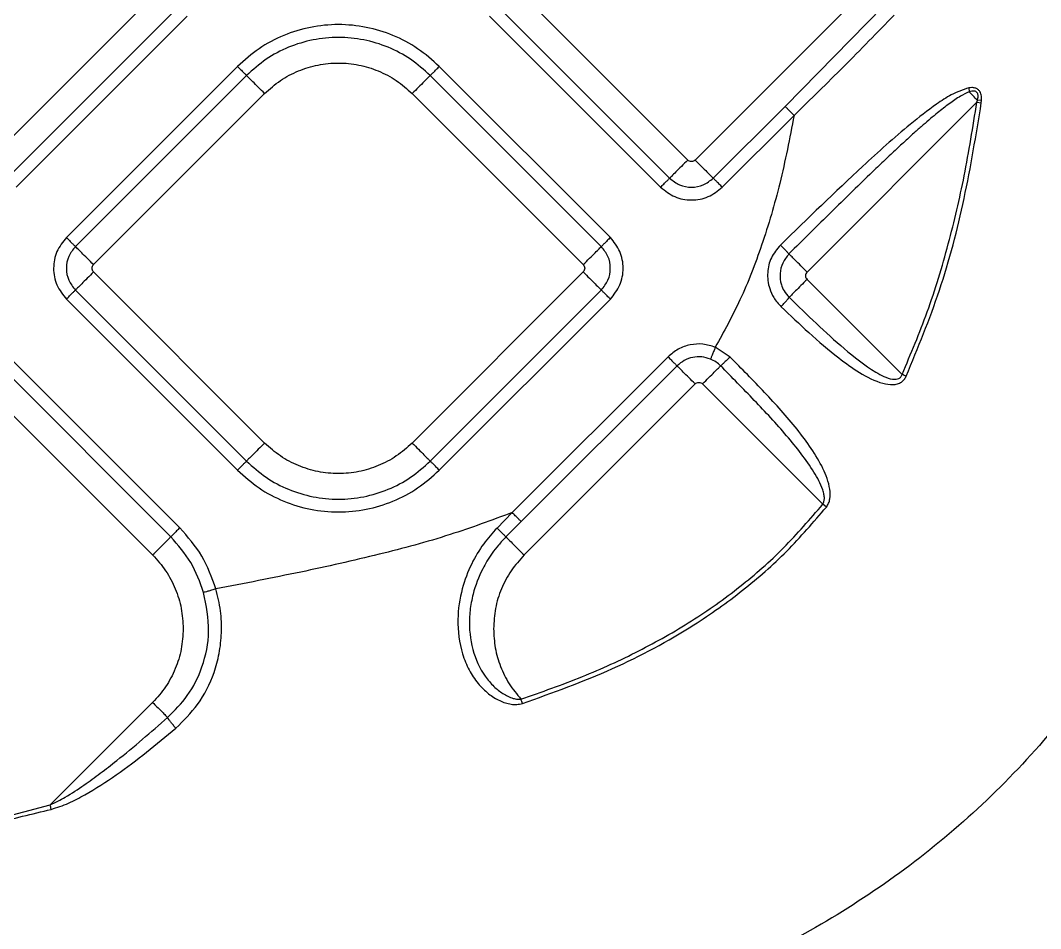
# Model space of a CAD drawing. Extents: x 939 to 1039, y 781 to 934.
# Drawn here: x 1003.182 to 1007.111, y 838.747 to 842.245 of the extents above; entities that cross this region are included whole.
import ezdxf

# ---------------------------------------------------------------- set-up
doc = ezdxf.new("R2010")
doc.units = 0
doc.header["$MEASUREMENT"] = 0
doc.layers.add('1', color=4, linetype='Continuous')

# ---------------------------------------------------------------- blocks, each defined once
blk = doc.blocks.new('Envoy')
at = {"layer": '1', "color": 3, "linetype": 'Continuous', "lineweight": 25}
for p, q in [((65.0664, 43.1914), (64.4076, 42.5326)), ((67.0988, 42.5325), (66.4399, 43.1914)), ((67.7859, 43.1914), (67.127, 42.5325)), ((64.4773, 42.4628), (65.1361, 43.1217)), ((66.3702, 43.1216), (67.029, 42.4628)), ((67.4734, 42.7395), (67.8522, 43.125)), ((64.5122, 42.428), (65.171, 43.0868)), ((66.3354, 43.0868), (66.9942, 42.428)), ((65.3645, 42.8933), (64.7057, 42.2345)), ((66.8006, 42.2345), (66.1418, 42.8933)), ((65.3994, 42.8584), (64.7406, 42.1996)), ((66.7658, 42.1996), (66.107, 42.8584)), ((64.8103, 42.1298), (65.4691, 42.7887)), ((66.0372, 42.7887), (66.6961, 42.1298)), ((68.1806, 42.8106), (68.182, 42.7952)), ((68.2119, 42.755), (67.5582, 42.1013)), ((68.2119, 42.755), (68.2143, 42.763)), ((68.2119, 42.755), (68.2293, 42.7525)), ((68.2303, 42.7619), (68.2143, 42.763)), ((68.2293, 42.7525), (68.2303, 42.7619)), ((67.1968, 42.4628), (67.4734, 42.7395)), ((67.2317, 42.428), (67.5083, 42.7046)), ((65.4691, 41.4427), (64.8103, 42.1016)), ((66.6961, 42.1016), (66.0372, 41.4427)), ((67.5582, 42.0731), (67.9242, 41.7071)), ((64.7406, 42.0318), (65.3994, 41.373)), ((66.107, 41.373), (66.7658, 42.0318)), ((64.7057, 41.997), (65.3645, 41.3382)), ((66.1418, 41.3382), (66.8006, 41.997)), ((67.2615, 41.7739), (67.2047, 41.8116)), ((65.1425, 41.1161), (64.4837, 41.7749)), ((67.0227, 41.7749), (66.4225, 41.1747)), ((65.1076, 41.0812), (64.4488, 41.7401)), ((67.0576, 41.7401), (66.4573, 41.1399)), ((64.379, 41.6703), (65.0379, 41.0115)), ((66.4684, 41.0115), (67.1273, 41.6704)), ((67.1556, 41.6704), (67.6189, 41.207)), ((67.6326, 41.1959), (67.6189, 41.207)), ((66.4225, 41.1747), (66.3642, 41.1153)), ((66.4573, 41.1399), (66.3987, 41.0812)), ((65.0379, 40.4434), (64.6433, 40.0488)), ((64.2033, 39.932), (64.6433, 40.0488))]:
    blk.add_line(p, q, dxfattribs=at)
for points, knots in [([(69.5436, 44.1936), (69.5412, 44.0632), (69.5364, 43.7971), (69.5192, 43.3916), (69.4872, 42.9737), (69.4332, 42.5463), (69.3555, 42.1374), (69.2533, 41.7511), (69.1285, 41.3913), (68.9715, 41.0396), (68.78, 40.7019), (68.5527, 40.3851), (68.2906, 40.0959), (67.9972, 39.84), (67.6783, 39.6208), (67.3414, 39.4393), (66.9952, 39.2931), (66.6476, 39.1771), (66.2837, 39.0796), (65.91, 38.9976), (65.5328, 38.9242), (65.1795, 38.8547), (64.8515, 38.7834), (64.6445, 38.7239), (64.545, 38.6952)], [0, 0, 0, 0, 0.0462551, 0.0943403, 0.1439009, 0.1948629, 0.2470733, 0.2914326, 0.3364306, 0.3819314, 0.4277941, 0.4738694, 0.520022, 0.5661172, 0.6119855, 0.6573836, 0.7019699, 0.7454071, 0.7874131, 0.8355949, 0.8810639, 0.9236626, 0.9632874, 1, 1, 1, 1]), ([(67.5083, 42.7046), (67.572, 42.7668), (67.7024, 42.8942), (67.8289, 43.0245), (67.8936, 43.0911)], [0, 0, 0, 0, 0.4884848, 1, 1, 1, 1]), ([(66.1418, 42.8933), (66.1149, 42.9173), (66.0612, 42.9652), (65.9647, 43.0155), (65.8611, 43.0472), (65.7532, 43.0578), (65.6452, 43.0472), (65.5417, 43.0155), (65.4452, 42.9652), (65.3914, 42.9173), (65.3645, 42.8933)], [0, 0, 0, 0, 0.125, 0.249999, 0.375, 0.499999, 0.625, 0.749999, 0.875, 1, 1, 1, 1]), ([(66.107, 42.8584), (66.0825, 42.8802), (66.0336, 42.9239), (65.9457, 42.9697), (65.8515, 42.9985), (65.7532, 43.0081), (65.6549, 42.9985), (65.5606, 42.9697), (65.4728, 42.9239), (65.4239, 42.8802), (65.3994, 42.8584)], [0, 0, 0, 0, 0.125, 0.25, 0.375, 0.5, 0.625, 0.75, 0.875001, 1, 1, 1, 1]), ([(65.4691, 42.7887), (65.4888, 42.8062), (65.5281, 42.8413), (65.5986, 42.878), (65.6743, 42.9012), (65.7532, 42.9089), (65.8321, 42.9012), (65.9078, 42.878), (65.9783, 42.8413), (66.0176, 42.8062), (66.0372, 42.7887)], [0, 0, 0, 0, 0.125, 0.250001, 0.374999, 0.5, 0.624999, 0.75, 0.874999, 1, 1, 1, 1]), ([(65.3645, 42.8933), (65.3687, 42.8891), (65.3769, 42.8808), (65.3878, 42.87), (65.3961, 42.8617), (65.3983, 42.8595), (65.3994, 42.8584)], [0, 0, 0, 0, 0.250015, 0.500003, 0.750002, 1, 1, 1, 1]), ([(66.107, 42.8584), (66.1081, 42.8595), (66.1103, 42.8617), (66.1186, 42.87), (66.1294, 42.8808), (66.1377, 42.8891), (66.1418, 42.8933)], [0, 0, 0, 0, 0.250001, 0.500003, 0.749994, 1, 1, 1, 1]), ([(65.4691, 42.7887), (65.4608, 42.797), (65.4443, 42.8135), (65.4226, 42.8352), (65.406, 42.8518), (65.4016, 42.8562), (65.3994, 42.8584)], [0, 0, 0, 0, 0.2499978, 0.4999958, 0.7499915, 1, 1, 1, 1]), ([(66.107, 42.8584), (66.1048, 42.8562), (66.1003, 42.8518), (66.0837, 42.8352), (66.0621, 42.8135), (66.0455, 42.797), (66.0372, 42.7887)], [0, 0, 0, 0, 0.2500109, 0.5000033, 0.7500018, 1, 1, 1, 1]), ([(68.1806, 42.8106), (68.1579, 42.8027), (68.1144, 42.7875), (68.0401, 42.737), (67.9249, 42.6478), (67.7244, 42.4663), (67.5606, 42.3073), (67.4555, 42.2053)], [0, 0, 0, 0, 0.07812, 0.149704, 0.28556, 0.54107, 1, 1, 1, 1]), ([(68.182, 42.7952), (68.1709, 42.79), (68.1442, 42.7775), (68.1044, 42.7488), (68.0664, 42.7194), (68.0331, 42.6917), (68.0046, 42.6672), (67.9714, 42.6379), (67.9335, 42.6036), (67.8908, 42.5639), (67.8457, 42.5214), (67.7657, 42.4447), (67.6462, 42.3277), (67.5431, 42.2252), (67.4886, 42.171)], [0, 0, 0, 0, 0.040095, 0.0962014, 0.1580126, 0.1952274, 0.2354915, 0.2788164, 0.3373103, 0.3995998, 0.4656984, 0.5356159, 0.7544536, 1, 1, 1, 1]), ([(68.2303, 42.7619), (68.2305, 42.7677), (68.2308, 42.7766), (68.2281, 42.7884), (68.2239, 42.7975), (68.2162, 42.8056), (68.2052, 42.8106), (68.1928, 42.8122), (68.1846, 42.8111), (68.1806, 42.8106)], [0, 0, 0, 0, 0.199517, 0.305114, 0.419588, 0.550403, 0.69835, 0.852138, 1, 1, 1, 1]), ([(68.2143, 42.763), (68.2155, 42.7683), (68.2173, 42.7756), (68.2166, 42.785), (68.215, 42.79), (68.2124, 42.7936), (68.2094, 42.7959), (68.2057, 42.7976), (68.2001, 42.7986), (68.1919, 42.7982), (68.1856, 42.7963), (68.182, 42.7952)], [0, 0, 0, 0, 0.247823, 0.345776, 0.431939, 0.490736, 0.549973, 0.613403, 0.684332, 0.825592, 1, 1, 1, 1]), ([(68.2143, 42.763), (68.2086, 42.7686), (68.1973, 42.7799), (68.1871, 42.7901), (68.182, 42.7952)], [0, 0, 0, 0, 0.50001, 1, 1, 1, 1]), ([(67.9242, 41.7071), (67.9579, 41.7867), (68.0273, 41.9507), (68.1044, 42.2074), (68.1679, 42.4771), (68.1969, 42.6603), (68.2119, 42.755)], [0, 0, 0, 0, 0.237757, 0.489671, 0.736417, 1, 1, 1, 1]), ([(67.9402, 41.6998), (67.9852, 41.8094), (68.0766, 42.0317), (68.1691, 42.3859), (68.2091, 42.6294), (68.2293, 42.7525)], [0, 0, 0, 0, 0.32416, 0.658224, 1, 1, 1, 1]), ([(67.4734, 42.7395), (67.4745, 42.7384), (67.4768, 42.7362), (67.4851, 42.7279), (67.4959, 42.717), (67.5042, 42.7088), (67.5083, 42.7046)], [0, 0, 0, 0, 0.2500005, 0.4999959, 0.7499944, 1, 1, 1, 1]), ([(67.5083, 42.7046), (67.4913, 42.617), (67.4585, 42.4482), (67.3883, 42.2106), (67.3074, 41.9981), (67.2378, 41.8717), (67.2047, 41.8116)], [0, 0, 0, 0, 0.282276, 0.543911, 0.783184, 1, 1, 1, 1]), ([(67.0988, 42.5325), (67.0905, 42.5243), (67.0739, 42.5077), (67.0523, 42.486), (67.0357, 42.4695), (67.0313, 42.465), (67.029, 42.4628)], [0, 0, 0, 0, 0.249998, 0.499997, 0.749989, 1, 1, 1, 1]), ([(67.127, 42.5325), (67.125, 42.5309), (67.1208, 42.5276), (67.1129, 42.5262), (67.105, 42.5276), (67.1008, 42.5309), (67.0988, 42.5325)], [0, 0, 0, 0, 0.2502319, 0.4999816, 0.7497681, 1, 1, 1, 1]), ([(67.127, 42.5325), (67.1353, 42.5243), (67.1519, 42.5077), (67.1735, 42.486), (67.1901, 42.4695), (67.1946, 42.465), (67.1968, 42.4628)], [0, 0, 0, 0, 0.249998, 0.499996, 0.749991, 1, 1, 1, 1]), ([(66.9942, 42.428), (66.9983, 42.4321), (67.0066, 42.4404), (67.0174, 42.4512), (67.0257, 42.4595), (67.0279, 42.4617), (67.029, 42.4628)], [0, 0, 0, 0, 0.25001, 0.499997, 0.750002, 1, 1, 1, 1]), ([(67.029, 42.4628), (67.0413, 42.4531), (67.0658, 42.4338), (67.1129, 42.4252), (67.16, 42.4338), (67.1845, 42.4531), (67.1968, 42.4628)], [0, 0, 0, 0, 0.249861, 0.499985, 0.750127, 1, 1, 1, 1]), ([(67.2317, 42.428), (67.2275, 42.4321), (67.2192, 42.4404), (67.2084, 42.4512), (67.2001, 42.4595), (67.1979, 42.4617), (67.1968, 42.4628)], [0, 0, 0, 0, 0.249999, 0.499998, 0.749997, 1, 1, 1, 1]), ([(66.9942, 42.428), (67.0115, 42.4142), (67.0463, 42.3868), (67.1129, 42.3748), (67.1796, 42.3868), (67.2143, 42.4142), (67.2317, 42.428)], [0, 0, 0, 0, 0.2500694, 0.499984, 0.7499288, 1, 1, 1, 1]), ([(64.7057, 42.2345), (64.692, 42.2171), (64.6646, 42.1824), (64.6525, 42.1157), (64.6645, 42.0491), (64.692, 42.0143), (64.7057, 41.997)], [0, 0, 0, 0, 0.2500667, 0.4999834, 0.7499299, 1, 1, 1, 1]), ([(64.7057, 42.2345), (64.7099, 42.2303), (64.7181, 42.222), (64.7289, 42.2112), (64.7372, 42.2029), (64.7395, 42.2007), (64.7406, 42.1996)], [0, 0, 0, 0, 0.250007, 0.499999, 0.750003, 1, 1, 1, 1]), ([(64.7406, 42.1996), (64.7309, 42.1873), (64.7115, 42.1628), (64.703, 42.1157), (64.7115, 42.0687), (64.7309, 42.0441), (64.7406, 42.0318)], [0, 0, 0, 0, 0.249859, 0.499985, 0.750123, 1, 1, 1, 1]), ([(64.8103, 42.1298), (64.802, 42.1381), (64.7854, 42.1547), (64.7638, 42.1763), (64.7472, 42.1929), (64.7428, 42.1974), (64.7406, 42.1996)], [0, 0, 0, 0, 0.250003, 0.5, 0.74999, 1, 1, 1, 1]), ([(66.6961, 42.1298), (66.7044, 42.1381), (66.7209, 42.1547), (66.7426, 42.1763), (66.7592, 42.1929), (66.7636, 42.1974), (66.7658, 42.1996)], [0, 0, 0, 0, 0.2499975, 0.4999953, 0.7499898, 1, 1, 1, 1]), ([(66.8006, 42.2345), (66.7965, 42.2303), (66.7882, 42.222), (66.7774, 42.2112), (66.7691, 42.2029), (66.7669, 42.2007), (66.7658, 42.1996)], [0, 0, 0, 0, 0.250007, 0.499999, 0.750003, 1, 1, 1, 1]), ([(66.7658, 42.0318), (66.7755, 42.0441), (66.7948, 42.0686), (66.8034, 42.1157), (66.7948, 42.1628), (66.7755, 42.1873), (66.7658, 42.1996)], [0, 0, 0, 0, 0.249861, 0.499986, 0.750126, 1, 1, 1, 1]), ([(66.8006, 41.997), (66.8144, 42.0143), (66.8418, 42.0491), (66.8539, 42.1157), (66.8418, 42.1824), (66.8144, 42.2171), (66.8006, 42.2345)], [0, 0, 0, 0, 0.2500658, 0.4999824, 0.7499289, 1, 1, 1, 1]), ([(67.4555, 42.2053), (67.4425, 42.1895), (67.4172, 42.1587), (67.4027, 42.0981), (67.4095, 42.0449), (67.4293, 41.9998), (67.4478, 41.9791), (67.458, 41.9677)], [0, 0, 0, 0, 0.229358, 0.447889, 0.685701, 0.826862, 1, 1, 1, 1]), ([(67.4555, 42.2053), (67.4594, 42.2012), (67.4674, 42.1932), (67.4777, 42.1826), (67.4855, 42.1744), (67.4876, 42.1721), (67.4886, 42.171)], [0, 0, 0, 0, 0.2499928, 0.4999973, 0.7500143, 1, 1, 1, 1]), ([(67.4886, 42.171), (67.4796, 42.1598), (67.462, 42.1379), (67.4516, 42.0953), (67.456, 42.0579), (67.4694, 42.0264), (67.4821, 42.0118), (67.4891, 42.0039)], [0, 0, 0, 0, 0.230133, 0.451032, 0.688405, 0.829707, 1, 1, 1, 1]), ([(67.5582, 42.1013), (67.55, 42.1096), (67.5336, 42.126), (67.512, 42.1476), (67.4954, 42.1642), (67.4909, 42.1687), (67.4886, 42.171)], [0, 0, 0, 0, 0.249995, 0.500001, 0.750006, 1, 1, 1, 1]), ([(64.8103, 42.1016), (64.8086, 42.1036), (64.8054, 42.1078), (64.8039, 42.1157), (64.8054, 42.1236), (64.8086, 42.1278), (64.8103, 42.1298)], [0, 0, 0, 0, 0.250229, 0.5, 0.749771, 1, 1, 1, 1]), ([(66.6961, 42.1298), (66.6977, 42.1278), (66.701, 42.1236), (66.7024, 42.1157), (66.701, 42.1078), (66.6977, 42.1036), (66.6961, 42.1016)], [0, 0, 0, 0, 0.2502324, 0.5, 0.7497676, 1, 1, 1, 1]), ([(64.8103, 42.1016), (64.802, 42.0933), (64.7854, 42.0767), (64.7638, 42.0551), (64.7472, 42.0385), (64.7428, 42.0341), (64.7406, 42.0318)], [0, 0, 0, 0, 0.250003, 0.5, 0.74999, 1, 1, 1, 1]), ([(66.6961, 42.1016), (66.7044, 42.0933), (66.7209, 42.0767), (66.7426, 42.0551), (66.7592, 42.0385), (66.7636, 42.0341), (66.7658, 42.0318)], [0, 0, 0, 0, 0.2499975, 0.4999953, 0.7499898, 1, 1, 1, 1]), ([(67.5582, 42.1013), (67.5566, 42.0993), (67.5534, 42.0951), (67.5519, 42.0872), (67.5534, 42.0793), (67.5566, 42.0751), (67.5582, 42.0731)], [0, 0, 0, 0, 0.250239, 0.500005, 0.749761, 1, 1, 1, 1]), ([(67.5582, 42.0731), (67.5502, 42.065), (67.5341, 42.0489), (67.5129, 42.0277), (67.4964, 42.0112), (67.4915, 42.0063), (67.489, 42.0039)], [0, 0, 0, 0, 0.250003, 0.500004, 0.749999, 1, 1, 1, 1]), ([(64.7057, 41.997), (64.7099, 42.0011), (64.7181, 42.0094), (64.7289, 42.0202), (64.7372, 42.0285), (64.7395, 42.0307), (64.7406, 42.0318)], [0, 0, 0, 0, 0.250005, 0.5, 0.750002, 1, 1, 1, 1]), ([(66.8006, 41.997), (66.7965, 42.0011), (66.7882, 42.0094), (66.7774, 42.0202), (66.7691, 42.0285), (66.7669, 42.0307), (66.7658, 42.0318)], [0, 0, 0, 0, 0.250005, 0.5, 0.750002, 1, 1, 1, 1]), ([(67.458, 41.9677), (67.4619, 41.9717), (67.4695, 41.9798), (67.4792, 41.9907), (67.4864, 41.9994), (67.4882, 42.0024), (67.489, 42.0039)], [0, 0, 0, 0, 0.249992, 0.500012, 0.750017, 1, 1, 1, 1]), ([(67.489, 42.0039), (67.5587, 41.936), (67.665, 41.8325), (67.7977, 41.7279), (67.8683, 41.6901), (67.9, 41.6877), (67.91, 41.69), (67.916, 41.6938), (67.9196, 41.6975), (67.9224, 41.702), (67.9236, 41.7054), (67.9242, 41.7071)], [0, 0, 0, 0, 0.517346, 0.789661, 0.917533, 0.942575, 0.962834, 0.971947, 0.98089, 0.990107, 1, 1, 1, 1]), ([(67.458, 41.9677), (67.4935, 41.9342), (67.566, 41.8656), (67.6659, 41.7794), (67.76, 41.712), (67.8299, 41.6751), (67.8816, 41.6664), (67.9059, 41.6697), (67.9212, 41.6764), (67.9331, 41.6868), (67.9379, 41.6956), (67.9402, 41.6998)], [0, 0, 0, 0, 0.240697, 0.492034, 0.656457, 0.826387, 0.892913, 0.923525, 0.951167, 0.976255, 1, 1, 1, 1]), ([(64.957, 36.7611), (65.0332, 36.791), (65.1912, 36.853), (65.4427, 36.9239), (65.7138, 36.9848), (65.9974, 37.0342), (66.2642, 37.072), (66.5102, 37.1025), (66.7384, 37.1288), (66.9729, 37.155), (67.2127, 37.1822), (67.4926, 37.2161), (67.8121, 37.2595), (68.17, 37.3181), (68.5253, 37.39), (68.8288, 37.4665), (69.0806, 37.542), (69.2811, 37.6106), (69.4756, 37.686), (69.6641, 37.7686), (69.8407, 37.8561), (70.0072, 37.949), (70.1649, 38.047), (70.3116, 38.1494), (70.4513, 38.2581), (70.5873, 38.3756), (70.7212, 38.5063), (70.8461, 38.6444), (70.9576, 38.7834), (71.064, 38.9331), (71.1617, 39.0902), (71.2481, 39.2498), (71.3213, 39.4045), (71.3844, 39.5568), (71.4397, 39.7097), (71.4882, 39.8641), (71.531, 40.0221), (71.5688, 40.1856), (71.6018, 40.3558), (71.6299, 40.5317), (71.6546, 40.7216), (71.6762, 40.9345), (71.6932, 41.1614), (71.7057, 41.3932), (71.7149, 41.6184), (71.7197, 41.7697), (71.7222, 41.8452)], [0, 0, 0, 0, 0.024354, 0.050495, 0.078608, 0.108791, 0.138807, 0.161957, 0.18592, 0.210636, 0.236036, 0.26204, 0.299828, 0.33848, 0.377719, 0.415853, 0.438898, 0.462163, 0.483967, 0.505907, 0.528263, 0.54715, 0.566918, 0.587512, 0.604065, 0.623, 0.644219, 0.662754, 0.681054, 0.699446, 0.719297, 0.737658, 0.754596, 0.771032, 0.787248, 0.803273, 0.819339, 0.835931, 0.853029, 0.870665, 0.888541, 0.909503, 0.933708, 0.955497, 0.977779, 1, 1, 1, 1]), ([(67.2047, 41.8116), (67.189, 41.8166), (67.1576, 41.8264), (67.1078, 41.8228), (67.0605, 41.8067), (67.0353, 41.7855), (67.0227, 41.7749)], [0, 0, 0, 0, 0.249862, 0.4999975, 0.7496964, 1, 1, 1, 1]), ([(67.2047, 41.8116), (67.2025, 41.8062), (67.1981, 41.7954), (67.1923, 41.7812), (67.1879, 41.7703), (67.1867, 41.7674), (67.1861, 41.766)], [0, 0, 0, 0, 0.249994, 0.500008, 0.750002, 1, 1, 1, 1]), ([(67.0227, 41.7749), (67.0268, 41.7708), (67.0351, 41.7625), (67.0459, 41.7517), (67.0542, 41.7434), (67.0564, 41.7412), (67.0576, 41.7401)], [0, 0, 0, 0, 0.2500033, 0.4999999, 0.7499998, 1, 1, 1, 1]), ([(67.1861, 41.766), (67.175, 41.7695), (67.1528, 41.7765), (67.1176, 41.7739), (67.0843, 41.7625), (67.0664, 41.7475), (67.0576, 41.7401)], [0, 0, 0, 0, 0.250609, 0.499439, 0.750837, 1, 1, 1, 1]), ([(67.2252, 41.74), (67.2195, 41.7452), (67.2078, 41.7558), (67.1935, 41.7625), (67.1861, 41.766)], [0, 0, 0, 0, 0.486171, 1, 1, 1, 1]), ([(67.2615, 41.7739), (67.2573, 41.7698), (67.2489, 41.7616), (67.2378, 41.751), (67.229, 41.743), (67.2265, 41.741), (67.2252, 41.74)], [0, 0, 0, 0, 0.249998, 0.500016, 0.749995, 1, 1, 1, 1]), ([(67.6326, 41.1959), (67.6358, 41.2008), (67.6423, 41.2106), (67.6482, 41.2346), (67.6462, 41.2815), (67.6207, 41.3474), (67.5754, 41.4229), (67.5013, 41.5214), (67.3959, 41.6382), (67.3062, 41.7288), (67.2615, 41.7739)], [0, 0, 0, 0, 0.023589, 0.04815, 0.101146, 0.219087, 0.345527, 0.475554, 0.738591, 1, 1, 1, 1]), ([(67.1273, 41.6704), (67.119, 41.6786), (67.1024, 41.6952), (67.0808, 41.7169), (67.0642, 41.7335), (67.0598, 41.7379), (67.0576, 41.7401)], [0, 0, 0, 0, 0.2499976, 0.4999941, 0.7499897, 1, 1, 1, 1]), ([(67.1556, 41.6704), (67.1638, 41.6786), (67.1803, 41.6951), (67.2018, 41.7166), (67.2184, 41.7332), (67.2229, 41.7377), (67.2252, 41.74)], [0, 0, 0, 0, 0.2499984, 0.4999965, 0.7499868, 1, 1, 1, 1]), ([(67.6189, 41.207), (67.6206, 41.2102), (67.6244, 41.217), (67.6253, 41.2301), (67.6235, 41.2454), (67.6135, 41.281), (67.5845, 41.3342), (67.5361, 41.4027), (67.46, 41.4953), (67.3557, 41.6077), (67.2687, 41.6959), (67.2252, 41.74)], [0, 0, 0, 0, 0.015571, 0.034, 0.056546, 0.083905, 0.197796, 0.324685, 0.457268, 0.728531, 1, 1, 1, 1]), ([(67.9402, 41.6998), (67.9376, 41.701), (67.9324, 41.7034), (67.9269, 41.7059), (67.9242, 41.7071)], [0, 0, 0, 0, 0.5000099, 1, 1, 1, 1]), ([(67.1273, 41.6704), (67.1293, 41.672), (67.1335, 41.6753), (67.1414, 41.6767), (67.1494, 41.6753), (67.1535, 41.672), (67.1556, 41.6704)], [0, 0, 0, 0, 0.2501926, 0.5001308, 0.7500524, 1, 1, 1, 1]), ([(65.4691, 41.4427), (65.4608, 41.4345), (65.4443, 41.4179), (65.4226, 41.3962), (65.406, 41.3796), (65.4016, 41.3752), (65.3994, 41.373)], [0, 0, 0, 0, 0.249998, 0.499996, 0.749991, 1, 1, 1, 1]), ([(66.0372, 41.4427), (66.0176, 41.4252), (65.9783, 41.3901), (65.9078, 41.3534), (65.8321, 41.3302), (65.7532, 41.3225), (65.6743, 41.3302), (65.5986, 41.3534), (65.5281, 41.3901), (65.4888, 41.4252), (65.4691, 41.4427)], [0, 0, 0, 0, 0.125001, 0.25, 0.375001, 0.5, 0.625001, 0.75, 0.875001, 1, 1, 1, 1]), ([(66.0372, 41.4427), (66.0455, 41.4345), (66.0621, 41.4179), (66.0837, 41.3962), (66.1003, 41.3796), (66.1048, 41.3752), (66.107, 41.373)], [0, 0, 0, 0, 0.249998, 0.499997, 0.749989, 1, 1, 1, 1]), ([(65.3645, 41.3382), (65.3687, 41.3423), (65.3769, 41.3506), (65.3878, 41.3614), (65.3961, 41.3697), (65.3983, 41.3719), (65.3994, 41.373)], [0, 0, 0, 0, 0.250012, 0.500001, 0.75, 1, 1, 1, 1]), ([(65.3994, 41.373), (65.4239, 41.3512), (65.4728, 41.3075), (65.5606, 41.2617), (65.6549, 41.2329), (65.7532, 41.2233), (65.8515, 41.2329), (65.9457, 41.2617), (66.0336, 41.3075), (66.0825, 41.3512), (66.107, 41.373)], [0, 0, 0, 0, 0.124999, 0.250001, 0.375, 0.5, 0.625, 0.75, 0.875, 1, 1, 1, 1]), ([(66.1418, 41.3382), (66.1377, 41.3423), (66.1294, 41.3506), (66.1186, 41.3614), (66.1103, 41.3697), (66.1081, 41.3719), (66.107, 41.373)], [0, 0, 0, 0, 0.250004, 0.499995, 0.749998, 1, 1, 1, 1]), ([(65.3645, 41.3382), (65.3914, 41.3142), (65.4452, 41.2662), (65.5417, 41.2159), (65.6452, 41.1842), (65.7532, 41.1736), (65.8611, 41.1842), (65.9647, 41.2159), (66.0612, 41.2662), (66.1149, 41.3142), (66.1418, 41.3382)], [0, 0, 0, 0, 0.125, 0.250001, 0.375, 0.500001, 0.625, 0.750001, 0.875, 1, 1, 1, 1]), ([(66.4562, 40.4562), (66.5356, 40.4839), (66.6903, 40.538), (66.9101, 40.6385), (67.114, 40.7534), (67.3008, 40.886), (67.4717, 41.0357), (67.5697, 41.1498), (67.6189, 41.207)], [0, 0, 0, 0, 0.17953, 0.350119, 0.515897, 0.678887, 0.838868, 1, 1, 1, 1]), ([(66.4618, 40.4394), (66.5787, 40.4814), (66.8074, 40.5634), (67.0901, 40.7152), (67.3116, 40.8719), (67.484, 41.023), (67.583, 41.1382), (67.6326, 41.1959)], [0, 0, 0, 0, 0.263356, 0.515179, 0.677856, 0.838656, 1, 1, 1, 1]), ([(66.4225, 41.1747), (66.3431, 41.1453), (66.1752, 41.083), (65.9022, 41.0103), (65.601, 40.9427), (65.3906, 40.9019), (65.2816, 40.8808)], [0, 0, 0, 0, 0.2151477, 0.4550907, 0.7176641, 1, 1, 1, 1]), ([(66.4573, 41.1399), (66.4562, 41.141), (66.454, 41.1432), (66.4457, 41.1515), (66.4349, 41.1623), (66.4266, 41.1706), (66.4225, 41.1747)], [0, 0, 0, 0, 0.249995, 0.499991, 0.750004, 1, 1, 1, 1]), ([(65.1425, 41.1161), (65.1383, 41.1119), (65.1301, 41.1037), (65.1192, 41.0928), (65.1109, 41.0845), (65.1087, 41.0823), (65.1076, 41.0812)], [0, 0, 0, 0, 0.250004, 0.5, 0.750001, 1, 1, 1, 1]), ([(65.2816, 40.8808), (65.2659, 40.9244), (65.2343, 41.0116), (65.1731, 41.0813), (65.1425, 41.1161)], [0, 0, 0, 0, 0.5000001, 1, 1, 1, 1]), ([(66.3642, 41.1153), (66.3464, 41.0954), (66.3086, 41.0533), (66.2622, 40.9747), (66.225, 40.8769), (66.2076, 40.7579), (66.2214, 40.6502), (66.2545, 40.569), (66.2886, 40.5171), (66.3288, 40.477), (66.3722, 40.4494), (66.4104, 40.437), (66.4406, 40.4346), (66.4548, 40.4378), (66.4618, 40.4394)], [0, 0, 0, 0, 0.092413, 0.195998, 0.315023, 0.454381, 0.612293, 0.691925, 0.7666, 0.834377, 0.895164, 0.949755, 0.975248, 1, 1, 1, 1]), ([(66.3642, 41.1153), (66.3683, 41.1112), (66.3765, 41.1031), (66.3871, 41.0925), (66.3954, 41.0844), (66.3976, 41.0823), (66.3987, 41.0812)], [0, 0, 0, 0, 0.249998, 0.500011, 0.749997, 1, 1, 1, 1]), ([(65.0379, 41.0115), (65.0462, 41.0198), (65.0627, 41.0363), (65.0844, 41.058), (65.101, 41.0746), (65.1054, 41.079), (65.1076, 41.0812)], [0, 0, 0, 0, 0.249998, 0.499995, 0.749991, 1, 1, 1, 1]), ([(65.2343, 40.867), (65.2199, 40.9067), (65.1912, 40.9861), (65.1355, 41.0495), (65.1076, 41.0812)], [0, 0, 0, 0, 0.499999, 1, 1, 1, 1]), ([(66.3987, 41.0812), (66.3889, 41.0708), (66.3698, 41.0508), (66.3456, 41.0191), (66.3255, 40.9884), (66.2972, 40.9376), (66.2768, 40.8839), (66.2647, 40.829), (66.2601, 40.7978), (66.2555, 40.7371), (66.2646, 40.6478), (66.3042, 40.5594), (66.3494, 40.506), (66.3858, 40.4767), (66.4174, 40.4611), (66.4416, 40.4554), (66.4518, 40.4559), (66.4562, 40.4562)], [0, 0, 0, 0, 0.056524, 0.108838, 0.156945, 0.200843, 0.338153, 0.381134, 0.422677, 0.462778, 0.622211, 0.774194, 0.843207, 0.902473, 0.96026, 0.982437, 1, 1, 1, 1]), ([(66.3987, 41.0812), (66.401, 41.079), (66.4054, 41.0746), (66.422, 41.058), (66.4436, 41.0363), (66.4602, 41.0198), (66.4684, 41.0115)], [0, 0, 0, 0, 0.250005, 0.500002, 0.750007, 1, 1, 1, 1]), ([(65.0379, 41.0115), (65.0554, 40.9919), (65.0905, 40.9526), (65.127, 40.882), (65.1511, 40.8063), (65.1541, 40.7537), (65.1555, 40.7274)], [0, 0, 0, 0, 0.249999, 0.5, 0.75, 1, 1, 1, 1]), ([(66.4684, 41.0115), (66.4509, 40.9919), (66.4158, 40.9526), (66.3793, 40.8821), (66.3552, 40.8064), (66.3523, 40.7538), (66.3508, 40.7275)], [0, 0, 0, 0, 0.25, 0.5, 0.75, 1, 1, 1, 1]), ([(65.0957, 40.3855), (65.1225, 40.4125), (65.1785, 40.4689), (65.2347, 40.583), (65.2628, 40.7211), (65.244, 40.8172), (65.2343, 40.867)], [0, 0, 0, 0, 0.214948, 0.450449, 0.714659, 1, 1, 1, 1]), ([(65.127, 40.3444), (65.1567, 40.3736), (65.2193, 40.4353), (65.2705, 40.538), (65.2962, 40.6329), (65.3048, 40.7131), (65.3016, 40.7974), (65.2883, 40.8529), (65.2816, 40.8808)], [0, 0, 0, 0, 0.2117654, 0.4463767, 0.5753783, 0.7122205, 0.8550056, 1, 1, 1, 1]), ([(65.2816, 40.8808), (65.276, 40.8792), (65.2648, 40.8759), (65.2501, 40.8716), (65.2388, 40.8684), (65.2358, 40.8675), (65.2343, 40.867)], [0, 0, 0, 0, 0.250004, 0.500002, 0.750006, 1, 1, 1, 1]), ([(65.1555, 40.7274), (65.1541, 40.7011), (65.1511, 40.6485), (65.127, 40.5728), (65.0905, 40.5023), (65.0554, 40.463), (65.0379, 40.4434)], [0, 0, 0, 0, 0.25, 0.5, 0.750001, 1, 1, 1, 1]), ([(66.3508, 40.7275), (66.3521, 40.7026), (66.3547, 40.653), (66.3762, 40.5812), (66.4088, 40.5138), (66.4404, 40.4754), (66.4562, 40.4562)], [0, 0, 0, 0, 0.250001, 0.500001, 0.750002, 1, 1, 1, 1]), ([(65.0379, 40.4434), (65.0435, 40.4377), (65.0548, 40.4264), (65.0708, 40.4105), (65.085, 40.3962), (65.0922, 40.3891), (65.0957, 40.3855)], [0, 0, 0, 0, 0.250001, 0.500003, 0.749995, 1, 1, 1, 1]), ([(66.4618, 40.4394), (66.4609, 40.4422), (66.4591, 40.4476), (66.4572, 40.4533), (66.4562, 40.4562)], [0, 0, 0, 0, 0.499991, 1, 1, 1, 1]), ([(64.6433, 40.0488), (64.6629, 40.0584), (64.7082, 40.0808), (64.7713, 40.1235), (64.837, 40.1709), (64.9463, 40.2554), (65.0311, 40.3293), (65.0957, 40.3855)], [0, 0, 0, 0, 0.115078, 0.26704, 0.402949, 0.54531, 1, 1, 1, 1]), ([(65.127, 40.3444), (65.1239, 40.3481), (65.1175, 40.3554), (65.1085, 40.3668), (65.1008, 40.3773), (65.0974, 40.3828), (65.0957, 40.3855)], [0, 0, 0, 0, 0.249993, 0.499993, 0.749992, 1, 1, 1, 1]), ([(64.6473, 40.0317), (64.6698, 40.039), (64.7149, 40.0538), (64.7988, 40.0992), (64.9408, 40.1899), (65.0523, 40.2824), (65.127, 40.3444)], [0, 0, 0, 0, 0.122222, 0.245185, 0.493797, 1, 1, 1, 1]), ([(64.6473, 40.0317), (64.6467, 40.0344), (64.6454, 40.04), (64.644, 40.0459), (64.6433, 40.0488)], [0, 0, 0, 0, 0.499987, 1, 1, 1, 1]), ([(64.2084, 39.9151), (64.2811, 39.9363), (64.4265, 39.9787), (64.5737, 40.014), (64.6473, 40.0317)], [0, 0, 0, 0, 0.500113, 1, 1, 1, 1]), ([(64.1674, 39.9121), (64.1911, 39.8355), (64.2387, 39.6823), (64.3043, 39.4706), (64.3645, 39.2768), (64.4177, 39.1052), (64.4633, 38.9583), (64.5002, 38.8394), (64.5287, 38.7476), (64.5395, 38.7127), (64.545, 38.6952)], [0, 0, 0, 0, 0.124998, 0.249996, 0.374995, 0.499995, 0.624991, 0.749991, 0.874994, 1, 1, 1, 1])]:
    blk.add_open_spline(points, degree=3, knots=knots, dxfattribs=at)

msp = doc.modelspace()

# ---------------------------------------------------------------- block references
at = {"layer": '1'}
msp.add_blockref('Envoy', (938.6538, 799.1744), dxfattribs=at)

doc.saveas('drawing.dxf')
